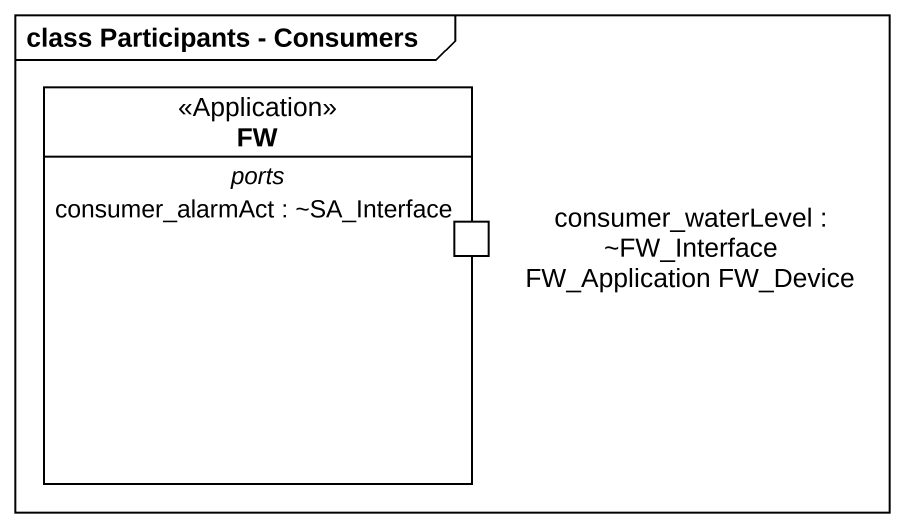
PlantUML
@startuml
mainframe class Participants - Consumers
hide circle
hide empty members
class FW <<Application>> #FFFFFF {
  -- ports --
  consumer_alarmAct : ~SA_Interface
  -- ports --
  consumer_waterLevel : ~FW_Interface FW_Application FW_Device
}
@enduml
